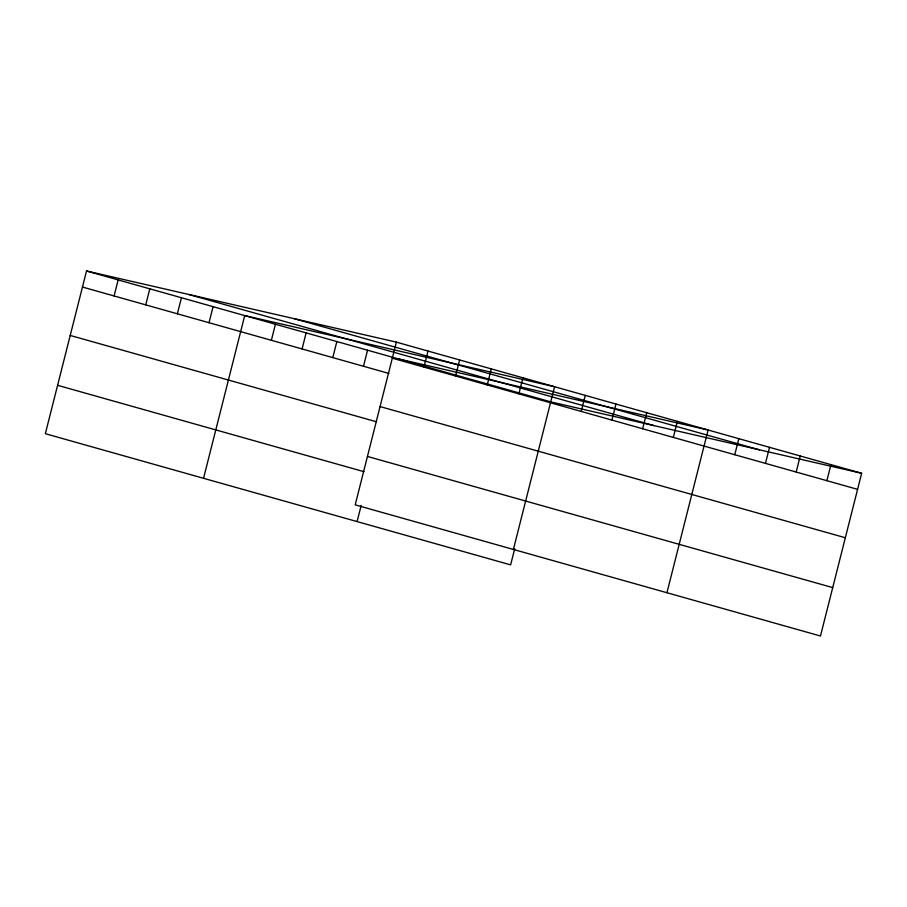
<?xml version="1.0" encoding="UTF-8"?>
<svg xmlns="http://www.w3.org/2000/svg" width="907" height="907" viewBox="0 0 907 907"><rect width="100%" height="100%" fill="white"/><g stroke="black" fill="none" stroke-linecap="round" stroke-linejoin="round"><path stroke-width="1.36" d="M396.37 342.132L355.193 504.848L820.472 636.011L861.65 473.295L396.37 342.132L86.528 270.989L45.35 433.705L510.63 564.868L514.711 548.735M114.101 295.965L118.159 279.912M145.744 304.877L149.802 288.823M177.375 313.799L181.445 297.745M209.018 322.722L213.077 306.668M203.542 478.306L244.72 315.579L554.562 386.722L513.396 549.438M271.363 340.295L275.422 324.241M302.076 348.957L306.135 332.903M332.778 357.607L336.848 341.554M363.492 366.269L367.55 350.215M357.086 521.582L361.167 505.448M423.943 367.097L428.013 351.043M455.586 376.02L459.645 359.966M487.229 384.942L491.288 368.888M518.861 393.865L522.931 377.811M581.217 411.438L585.276 395.384M611.919 420.088L615.978 404.034M642.632 428.75L646.691 412.696M673.334 437.412L677.404 421.358M666.94 592.724L708.106 430.009L398.264 358.866M734.749 454.724L738.82 438.671M765.463 463.375L769.521 447.321M796.176 472.037L800.235 455.983M826.878 480.687L830.937 464.633M861.65 473.295L551.807 402.152L86.528 270.989M294.117 318.652L759.397 449.815M188.769 294.469L654.049 425.632M392.312 358.186L857.591 489.349M82.458 287.043L388.854 373.412M380.067 406.585L845.335 537.749M70.213 335.443L376.609 421.812M367.448 456.448L832.728 587.611M57.594 385.305L363.99 471.685"/></g></svg>
